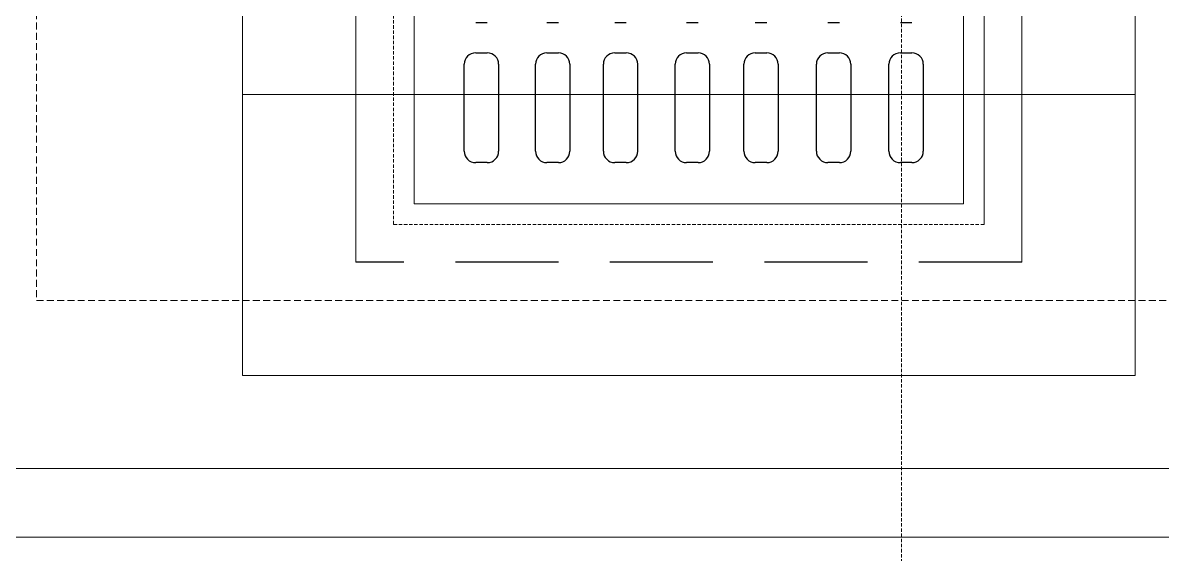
# Model space of a CAD drawing. Header units: inches. Extents: x 65856 to 131389, y 84027 to 134980.
# Drawn here: x 129587 to 130416, y 102468 to 102855 of the extents above; entities that cross this region are included whole.
import ezdxf

# ---------------------------------------------------------------- set-up
doc = ezdxf.new("R2010")
doc.units = ezdxf.units.IN
doc.header["$MEASUREMENT"] = 0
doc.linetypes.add('HIDDEN', pattern=[0.375, 0.25, -0.125])
doc.linetypes.add('HIDDENX2', pattern=[0.75, 0.5, -0.25])
doc.layers.add('DIM', color=251, linetype='Continuous', lineweight=0)
doc.layers.add('M-X-BKGD', color=8, linetype='Continuous')

# ---------------------------------------------------------------- blocks, each defined once
blk = doc.blocks.new('123')
at = {"layer": 'DIM'}
for p, q in [((-776301.29, -1075516.16), (-776301.29, -1073800.9)), ((-776301.29, -1075516.16), (-776301.29, -1073800.9)), ((-776251.29, -1075516.16), (-776251.29, -1073801.2)), ((-776251.29, -1075516.16), (-776251.29, -1073801.2))]:
    blk.add_line(p, q, dxfattribs=at)
at = {"layer": 'DIM', "linetype": 'HIDDENX2', "lineweight": 0, "ltscale": 10}
blk.add_lwpolyline([(-774929.04, -1074236.2), (-776129.04, -1074236.2), (-776129.04, -1075186.2), (-774929.04, -1075186.2)], close=True, dxfattribs=at)
blk.add_lwpolyline([(-774929.04, -1074236.2), (-776129.04, -1074236.2), (-776129.04, -1075186.2), (-774929.04, -1075186.2)], close=True, dxfattribs=at)
at = {"layer": 'DIM', "linetype": 'HIDDEN', "lineweight": 0, "ltscale": 10}
blk.add_lwpolyline([(-775079.04, -1074386.2), (-775979.04, -1074386.2), (-775979.04, -1075036.2), (-775079.04, -1075036.2)], close=True, dxfattribs=at)
blk.add_lwpolyline([(-775079.04, -1074386.2), (-775979.04, -1074386.2), (-775979.04, -1075036.2), (-775079.04, -1075036.2)], close=True, dxfattribs=at)
at = {"layer": 'DIM', "lineweight": 0}
blk.add_lwpolyline([(-775079.04, -1074386.2), (-775979.04, -1074386.2), (-775979.04, -1075036.2), (-775079.04, -1075036.2)], close=True, dxfattribs=at)
blk.add_lwpolyline([(-775079.04, -1074386.2), (-775979.04, -1074386.2), (-775979.04, -1075036.2), (-775079.04, -1075036.2)], close=True, dxfattribs=at)

msp = doc.modelspace()

# ---------------------------------------------------------------- linework, layer by layer
at = {"layer": 'M-X-BKGD', "color": 8, "linetype": 'HIDDEN', "lineweight": 0, "ltscale": 10}
msp.add_line((130226.76, 91961.76), (130226.76, 133649.9), dxfattribs=at)
at = {"layer": 'M-X-BKGD', "color": 8}
for p, q in [((129924.96, 102854.99), (129916.57, 102854.99)), ((129924.96, 102854.99), (129916.57, 102854.99)), ((129976.85, 102854.99), (129968.46, 102854.99)), ((129976.85, 102854.99), (129968.46, 102854.99)), ((130026.21, 102854.99), (130017.82, 102854.99)), ((130026.21, 102854.99), (130017.82, 102854.99)), ((130078.49, 102854.99), (130070.1, 102854.99)), ((130078.49, 102854.99), (130070.1, 102854.99)), ((130128.49, 102854.99), (130120.1, 102854.99)), ((130128.49, 102854.99), (130120.1, 102854.99)), ((130181.39, 102854.99), (130173, 102854.99)), ((130181.39, 102854.99), (130173, 102854.99)), ((130234.2, 102854.99), (130225.82, 102854.99)), ((130234.2, 102854.99), (130225.82, 102854.99)), ((129916.57, 102833.14), (129924.96, 102833.14)), ((129916.57, 102833.14), (129924.96, 102833.14)), ((129968.46, 102833.14), (129976.85, 102833.14)), ((129968.46, 102833.14), (129976.85, 102833.14)), ((130017.82, 102833.14), (130026.21, 102833.14)), ((130017.82, 102833.14), (130026.21, 102833.14)), ((130070.1, 102833.14), (130078.49, 102833.14)), ((130070.1, 102833.14), (130078.49, 102833.14)), ((130120.1, 102833.14), (130128.49, 102833.14)), ((130120.1, 102833.14), (130128.49, 102833.14)), ((130173, 102833.14), (130181.39, 102833.14)), ((130173, 102833.14), (130181.39, 102833.14)), ((130225.82, 102833.14), (130234.2, 102833.14)), ((130225.82, 102833.14), (130234.2, 102833.14)), ((129908.26, 102761.44), (129908.26, 102824.83)), ((129908.26, 102761.44), (129908.26, 102824.83)), ((129933.26, 102824.83), (129933.26, 102761.44)), ((129933.26, 102824.83), (129933.26, 102761.44)), ((129960.15, 102761.44), (129960.15, 102824.83)), ((129960.15, 102761.44), (129960.15, 102824.83)), ((129985.15, 102824.83), (129985.15, 102761.44)), ((129985.15, 102824.83), (129985.15, 102761.44)), ((130009.51, 102761.44), (130009.51, 102824.83)), ((130009.51, 102761.44), (130009.51, 102824.83)), ((130034.51, 102824.83), (130034.51, 102761.44)), ((130034.51, 102824.83), (130034.51, 102761.44)), ((130061.8, 102761.44), (130061.8, 102824.83)), ((130061.8, 102761.44), (130061.8, 102824.83)), ((130086.8, 102824.83), (130086.8, 102761.44)), ((130086.8, 102824.83), (130086.8, 102761.44)), ((130111.8, 102761.44), (130111.8, 102824.83)), ((130111.8, 102761.44), (130111.8, 102824.83)), ((130136.8, 102824.83), (130136.8, 102761.44)), ((130136.8, 102824.83), (130136.8, 102761.44)), ((130164.7, 102761.44), (130164.7, 102824.83)), ((130164.7, 102761.44), (130164.7, 102824.83)), ((130189.7, 102824.83), (130189.7, 102761.44)), ((130189.7, 102824.83), (130189.7, 102761.44)), ((130217.51, 102761.44), (130217.51, 102824.83)), ((130217.51, 102761.44), (130217.51, 102824.83)), ((130242.51, 102824.83), (130242.51, 102761.44)), ((130242.51, 102824.83), (130242.51, 102761.44)), ((129924.96, 102753.14), (129916.57, 102753.14)), ((129924.96, 102753.14), (129916.57, 102753.14)), ((129976.85, 102753.14), (129968.46, 102753.14)), ((129976.85, 102753.14), (129968.46, 102753.14)), ((130026.21, 102753.14), (130017.82, 102753.14)), ((130026.21, 102753.14), (130017.82, 102753.14)), ((130078.49, 102753.14), (130070.1, 102753.14)), ((130078.49, 102753.14), (130070.1, 102753.14)), ((130128.49, 102753.14), (130120.1, 102753.14)), ((130128.49, 102753.14), (130120.1, 102753.14)), ((130181.39, 102753.14), (130173, 102753.14)), ((130181.39, 102753.14), (130173, 102753.14)), ((130234.2, 102753.14), (130225.82, 102753.14)), ((130234.2, 102753.14), (130225.82, 102753.14))]:
    msp.add_line(p, q, dxfattribs=at)
at = {"layer": 'M-X-BKGD', "color": 8, "linetype": 'HIDDEN', "ltscale": 300}
msp.add_line((130314.3, 102680.64), (129829.3, 102680.64), dxfattribs=at)
msp.add_line((130314.3, 102680.64), (129829.3, 102680.64), dxfattribs=at)
at = {"layer": 'M-X-BKGD', "color": 8, "linetype": 'Continuous', "lineweight": 0, "ltscale": 10}
for p, q in [((130876.76, 102530.45), (129161.8, 102530.45)), ((130876.76, 102530.45), (129161.8, 102530.45)), ((130876.76, 102480.45), (129161.5, 102480.45)), ((130876.76, 102480.45), (129161.5, 102480.45))]:
    msp.add_line(p, q, dxfattribs=at)
msp.add_lwpolyline([(129746.8, 103498.14), (129746.8, 102598.14), (130396.8, 102598.14), (130396.8, 103498.14)], close=True, dxfattribs=at)
msp.add_lwpolyline([(129746.8, 103498.14), (129746.8, 102598.14), (130396.8, 102598.14), (130396.8, 103498.14)], close=True, dxfattribs=at)
msp.add_lwpolyline([(129746.8, 103498.14), (129746.8, 102598.14), (130396.8, 102598.14), (130396.8, 103498.14)], close=True, dxfattribs=at)
msp.add_lwpolyline([(129746.8, 103498.14), (129746.8, 102598.14), (130396.8, 102598.14), (130396.8, 103498.14)], close=True, dxfattribs=at)
at = {"layer": 'M-X-BKGD', "color": 8, "lineweight": 0}
msp.add_lwpolyline([(130314.3, 102680.64), (130314.3, 103415.64), (129829.3, 103415.64), (129829.3, 102680.64)], dxfattribs=at)
msp.add_lwpolyline([(130314.3, 102680.64), (130314.3, 103415.64), (129829.3, 103415.64), (129829.3, 102680.64)], dxfattribs=at)
at = {"layer": 'M-X-BKGD', "color": 8, "linetype": 'HIDDEN', "lineweight": 0, "ltscale": 10}
for points in [[(130286.8, 102708.14), (130286.8, 103388.14), (129856.8, 103388.14), (129856.8, 102960.81)], [(130286.8, 102708.14), (130286.8, 103388.14), (129856.8, 103388.14), (129856.8, 102960.81)], [(130286.8, 102938.21), (130286.8, 102708.14), (129856.8, 102708.14), (129856.8, 103135.46)], [(130286.8, 102938.21), (130286.8, 102708.14), (129856.8, 102708.14), (129856.8, 103135.46)]]:
    msp.add_lwpolyline(points, dxfattribs=at)
at = {"layer": 'M-X-BKGD', "color": 8, "lineweight": 0}
msp.add_lwpolyline([(129871.8, 103373.14), (129871.8, 102723.14), (130271.8, 102723.14), (130271.8, 103373.14)], close=True, dxfattribs=at)
msp.add_lwpolyline([(129871.8, 103373.14), (129871.8, 102723.14), (130271.8, 102723.14), (130271.8, 103373.14)], close=True, dxfattribs=at)
at = {"layer": 'M-X-BKGD', "color": 8}
for centre, start, end in [((129916.57, 102824.83), 90, 180), ((129916.57, 102824.83), 90, 180), ((129924.96, 102824.83), 0, 90), ((129924.96, 102824.83), 0, 90), ((129968.46, 102824.83), 90, 180), ((129968.46, 102824.83), 90, 180), ((129976.85, 102824.83), 0, 90), ((129976.85, 102824.83), 0, 90), ((130017.82, 102824.83), 90, 180), ((130017.82, 102824.83), 90, 180), ((130026.21, 102824.83), 0, 90), ((130026.21, 102824.83), 0, 90), ((130070.1, 102824.83), 90, 180), ((130070.1, 102824.83), 90, 180), ((130078.49, 102824.83), 0, 90), ((130078.49, 102824.83), 0, 90), ((130120.1, 102824.83), 90, 180), ((130120.1, 102824.83), 90, 180), ((130128.49, 102824.83), 0, 90), ((130128.49, 102824.83), 0, 90), ((130173, 102824.83), 90, 180), ((130173, 102824.83), 90, 180), ((130181.39, 102824.83), 0, 90), ((130181.39, 102824.83), 0, 90), ((130225.82, 102824.83), 90, 180), ((130225.82, 102824.83), 90, 180), ((130234.2, 102824.83), 0, 90), ((130234.2, 102824.83), 0, 90), ((129916.57, 102761.44), 180, 270), ((129916.57, 102761.44), 180, 270), ((129924.96, 102761.44), 270, 0), ((129924.96, 102761.44), 270, 0), ((129968.46, 102761.44), 180, 270), ((129968.46, 102761.44), 180, 270), ((129976.85, 102761.44), 270, 0), ((129976.85, 102761.44), 270, 0), ((130017.82, 102761.44), 180, 270), ((130017.82, 102761.44), 180, 270), ((130026.21, 102761.44), 270, 0), ((130026.21, 102761.44), 270, 0), ((130070.1, 102761.44), 180, 270), ((130070.1, 102761.44), 180, 270), ((130078.49, 102761.44), 270, 0), ((130078.49, 102761.44), 270, 0), ((130120.1, 102761.44), 180, 270), ((130120.1, 102761.44), 180, 270), ((130128.49, 102761.44), 270, 0), ((130128.49, 102761.44), 270, 0), ((130173, 102761.44), 180, 270), ((130173, 102761.44), 180, 270), ((130181.39, 102761.44), 270, 0), ((130181.39, 102761.44), 270, 0), ((130225.82, 102761.44), 180, 270), ((130225.82, 102761.44), 180, 270), ((130234.2, 102761.44), 270, 0), ((130234.2, 102761.44), 270, 0)]:
    msp.add_arc(centre, 8.31, start, end, dxfattribs=at)

# ---------------------------------------------------------------- block references
at = {"layer": 'M-X-BKGD', "rotation": 90}
msp.add_blockref('123', (-944639.4, 878781.73), dxfattribs=at)

doc.saveas('drawing.dxf')
